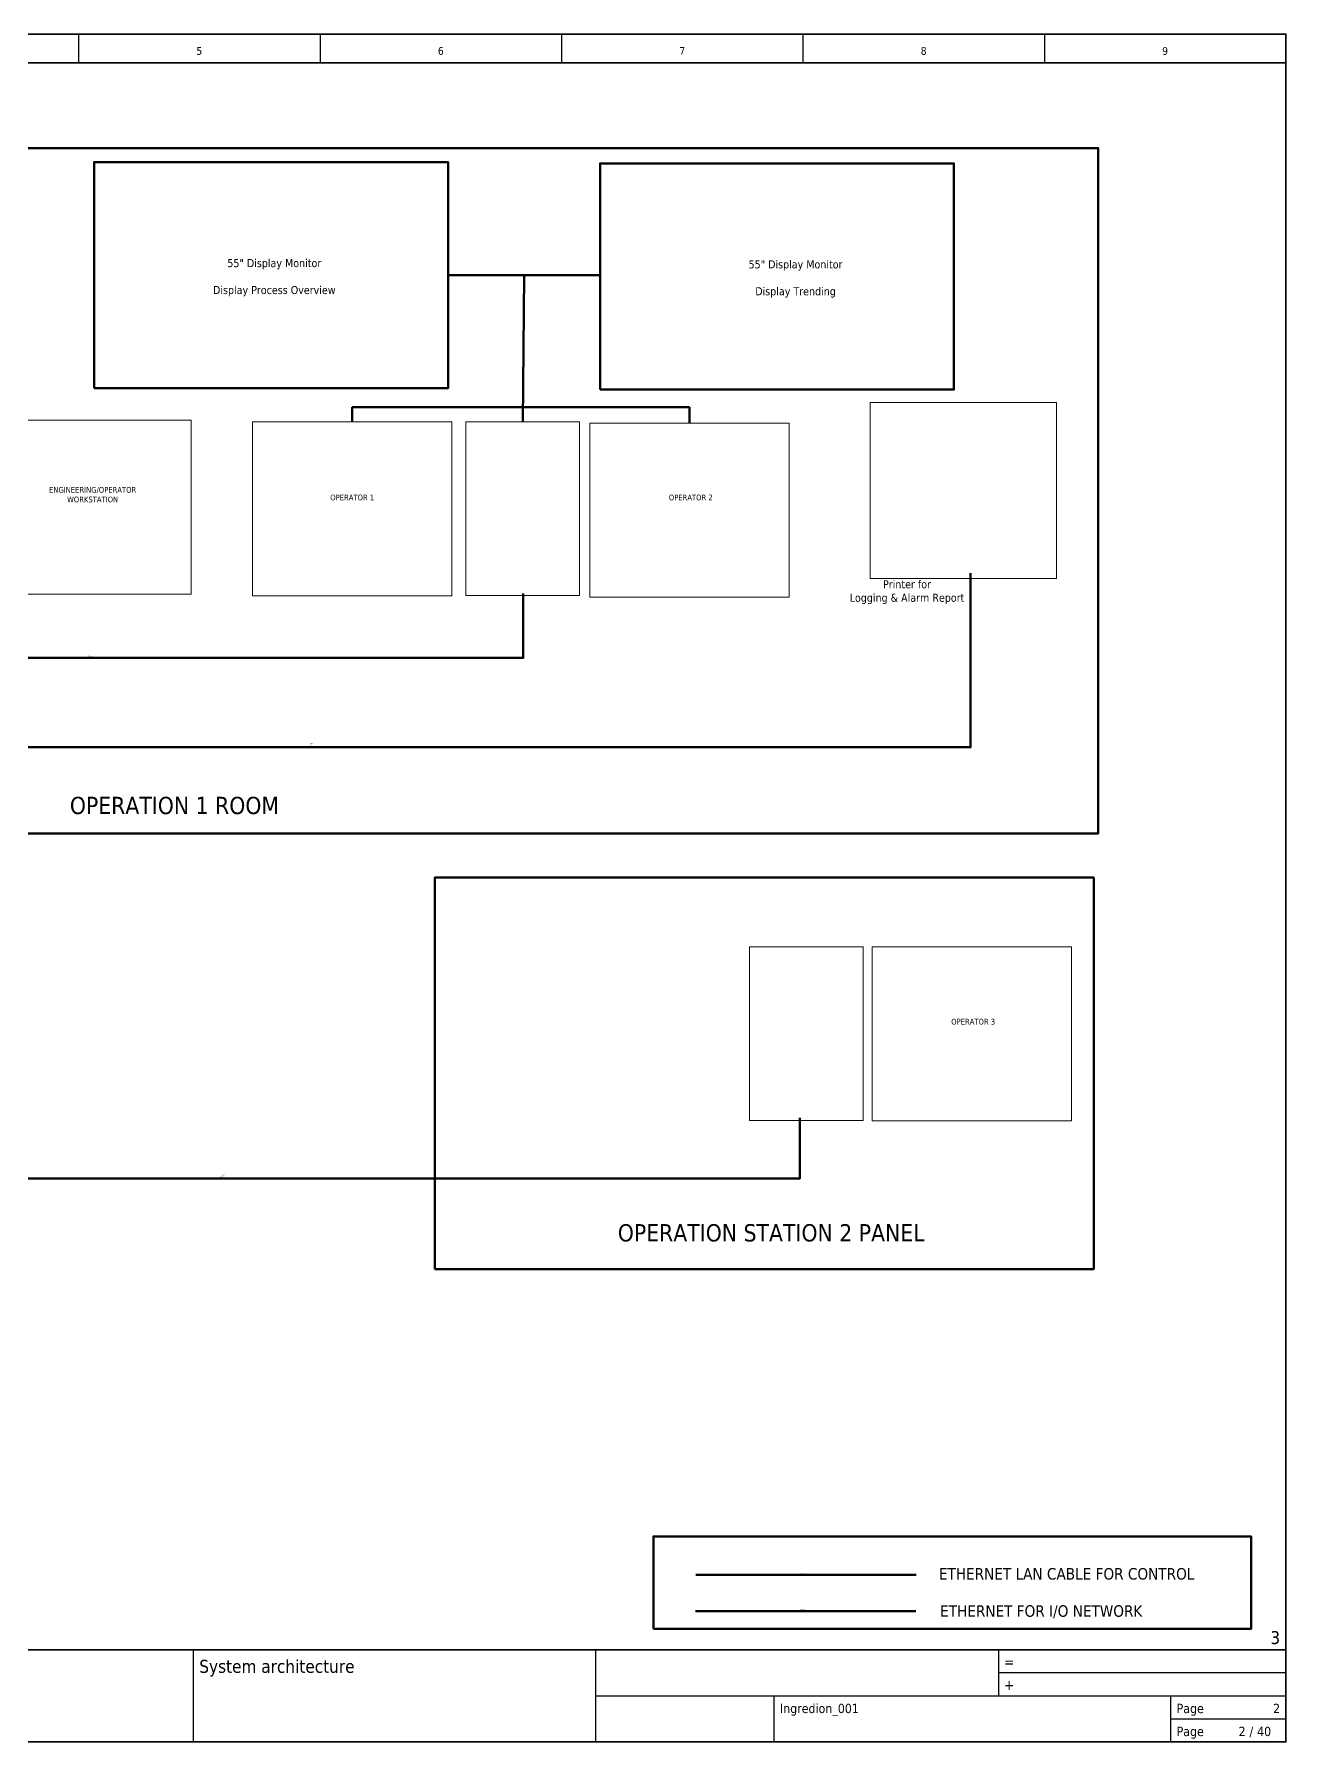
# Model space of a CAD drawing. Header units: millimetres. Extents: x 0 to 3780, y 0 to 2673.
# Drawn here: x 1820 to 3780, y 0 to 2673 of the extents above; entities that cross this region are included whole.
import ezdxf
from ezdxf.enums import TextEntityAlignment as Align

# ---------------------------------------------------------------- set-up
doc = ezdxf.new("R2010")
doc.units = ezdxf.units.MM
for name, color, linetype, lineweight in [('EPLAN100', 7, 'Continuous', 5), ('EPLAN108', 5, 'Continuous', 5), ('EPLAN201', 7, 'Continuous', 5), ('EPLAN205', 7, 'Continuous', 5), ('EPLAN451', 7, 'Continuous', 5), ('EPLAN452', 7, 'Continuous', 5), ('EPLAN453', 7, 'Continuous', 5), ('EPLAN700', 12, 'Continuous', 5), ('EPLAN710', 5, 'Continuous', 5), ('EPLAN714', 7, 'Continuous', 5)]:
    doc.layers.add(name, color=color, linetype=linetype, lineweight=lineweight)
doc.styles.add('Tahoma', font='')
doc.styles.get('Tahoma').set_extended_font_data('Tahoma')
picture_1 = doc.add_image_def('image1.jpg', size_in_pixel=(252, 220))
picture_2 = doc.add_image_def('image3.jpg', size_in_pixel=(165, 252))
picture_3 = doc.add_image_def('image4.jpg', size_in_pixel=(157, 148))

# ---------------------------------------------------------------- blocks, each defined once
blk = doc.blocks.new('EPLFRAME')
at = {"layer": 'EPLAN201', "linetype": 'Continuous', "lineweight": 25, "ltscale": 4}
for p, q in [((1890, 2673), (1890, 2628)), ((2268, 2673), (2268, 2628)), ((2646, 2673), (2646, 2628)), ((3024, 2673), (3024, 2628)), ((3402, 2673), (3402, 2628)), ((2070, 0), (2070, 144)), ((2700, 0), (2700, 144)), ((3330, 144), (3330, 72)), ((3780, 108), (3330, 108)), ((2700, 72), (3780, 72)), ((2979, 0), (2979, 72)), ((3600, 0), (3600, 72)), ((3600, 36), (3780, 36))]:
    blk.add_line(p, q, dxfattribs=at)
at = {"layer": 'EPLAN201', "linetype": 'Continuous', "lineweight": 35, "ltscale": 4}
for p, q in [((0, 2628), (3780, 2628)), ((0, 144), (3780, 144))]:
    blk.add_line(p, q, dxfattribs=at)
blk.add_lwpolyline([(0, 0), (3780, 0), (3780, 2673), (0, 2673)], close=True, dxfattribs=at)
at = {"layer": 'EPLAN201', "color": 7, "style": 'Tahoma'}
for s, height, p in [('=', 16.3, (3339, 117)), ('+', 16.3, (3339, 81)), ('Page', 14.63, (3609, 45)), ('Page', 14.63, (3609, 9))]:
    blk.add_text(s, height=height, dxfattribs=at).set_placement(p)
blk.add_text('/', height=14.6, dxfattribs=at).set_placement((3726, 9), align=Align.CENTER)
at = {"layer": 'EPLAN451', "color": 7, "style": 'Tahoma'}
for tag, p, height in [('14_10014', (909, 108), 20.3), ('14_10015', (1665, 108), 20.3), ('14_10011', (909, 45), 20.3), ('14_10013', (2988, 45), 14.6), ('14_10151', (657, 9), 14.6), ('14_10300', (3735, 9), 14.6)]:
    blk.add_attdef(tag, p, '', height=height, dxfattribs=at)
blk.add_attdef('4_25020', text='', height=14.6, dxfattribs=at).set_placement((3717, 9), align=Align.RIGHT)
at = {"layer": 'EPLAN452', "color": 7, "style": 'Tahoma'}
for tag, p, height in [('4_11041', (9, 153), 20.3), ('4_11071[1]', (9, 117), 14.6), ('4_11074[1]', (189, 117), 14.6), ('4_11070[1]', (369, 117), 14.6), ('4_11024', (657, 117), 14.6), ('4_11011', (2079, 108), 20.3), ('4_11030', (2709, 108), 20.3), ('4_20132_1001', (3366, 117), 14.6), ('4_11071[2]', (9, 81), 14.6), ('4_11074[2]', (189, 81), 14.6), ('4_11070[2]', (369, 81), 14.6), ('4_11022', (657, 81), 14.6), ('4_20134_1001', (3366, 81), 14.6), ('4_11071[3]', (9, 45), 14.6), ('4_11074[3]', (189, 45), 14.6), ('4_11070[3]', (369, 45), 14.6), ('4_11080', (657, 45), 14.6), ('4_11059', (2709, 45), 14.6)]:
    blk.add_attdef(tag, p, '', height=height, dxfattribs=at)
for tag, height, p in [('4_11040', 20.3, (3771, 153)), ('4_11000', 14.6, (3771, 45)), ('4_11085', 14.6, (1269, 9)), ('4_11086', 14.6, (1647, 9))]:
    blk.add_attdef(tag, text='', height=height, dxfattribs=at).set_placement(p, align=Align.RIGHT)
at = {"layer": 'EPLAN453', "color": 7, "style": 'Tahoma'}
for tag, p in [('53_19005_1', (189, 2637)), ('53_19005', (567, 2637)), ('53_19005_8', (945, 2637)), ('53_19005_6', (1323, 2637)), ('53_19005_7', (1701, 2637)), ('53_19005_9', (2079, 2637)), ('53_19005_3', (2457, 2637)), ('53_19005_2', (2835, 2637)), ('53_19005_4', (3213, 2637)), ('53_19005_5', (3591, 2637))]:
    blk.add_attdef(tag, text='', height=12.2, dxfattribs=at).set_placement(p, align=Align.BOTTOM_CENTER)
blk = doc.blocks.new('EPLSYM_LibrarySPECIAL_Symbol202_Variant0_Placement43_1')
at = {"layer": 'EPLAN700', "lineweight": 50, "ltscale": 36}
blk.add_lwpolyline([(0, 0), (0, -560.1), (1346.9, -560.1), (1346.9, -459.4)], dxfattribs=at)
at = {"layer": 'EPLAN710', "color": 5, "style": 'Tahoma'}
blk.add_attdef('203_20010', text='', height=2.26, dxfattribs=at).set_placement((-1, 9.1), align=Align.BOTTOM_LEFT)
at = {"layer": 'EPLAN714', "color": 7, "style": 'Tahoma'}
for tag, p in [('203_20250', (-1, 3.7)), ('203_20011', (-1, 1))]:
    blk.add_attdef(tag, text='', height=1.63, dxfattribs=at).set_placement(p, align=Align.BOTTOM_RIGHT)
blk.add_attdef('203_20027', text='', height=1.63, dxfattribs=at).set_placement((-1, 6.4), align=Align.BOTTOM_LEFT)
blk = doc.blocks.new('EPLSYM_LibrarySPECIAL_Symbol202_Variant0_Placement43_2')
at = {"layer": 'EPLAN700', "lineweight": 50, "ltscale": 36}
blk.add_lwpolyline([(0, 0), (0, -700), (2057.2, -700), (2057.2, -427.5)], dxfattribs=at)
at = {"layer": 'EPLAN710', "color": 5, "style": 'Tahoma'}
blk.add_attdef('203_20010', text='', height=2.26, dxfattribs=at).set_placement((-1, 9.1), align=Align.BOTTOM_RIGHT)
at = {"layer": 'EPLAN714', "color": 7, "style": 'Tahoma'}
for tag, p in [('203_20250', (-1, 3.7)), ('203_20011', (-1, 1))]:
    blk.add_attdef(tag, text='', height=1.63, dxfattribs=at).set_placement(p, align=Align.BOTTOM_RIGHT)
blk.add_attdef('203_20027', text='', height=1.63, dxfattribs=at).set_placement((-1, 6.4), align=Align.BOTTOM_LEFT)
blk = doc.blocks.new('EPLSYM_LibrarySPECIAL_Symbol202_Variant0_Placement43_5')
at = {"layer": 'EPLAN700', "lineweight": 50, "ltscale": 36}
blk.add_lwpolyline([(0, 0), (0, -1375), (1800, -1375), (1800, -1280)], dxfattribs=at)
at = {"layer": 'EPLAN710', "color": 5, "style": 'Tahoma'}
blk.add_attdef('203_20010', text='', height=2.26, dxfattribs=at).set_placement((-1, 9.1), align=Align.BOTTOM_RIGHT)
at = {"layer": 'EPLAN714', "color": 7, "style": 'Tahoma'}
for tag, p in [('203_20250', (-1, 3.7)), ('203_20011', (-1, 1))]:
    blk.add_attdef(tag, text='', height=1.63, dxfattribs=at).set_placement(p, align=Align.BOTTOM_RIGHT)
blk.add_attdef('203_20027', text='', height=1.63, dxfattribs=at).set_placement((-1, 6.4), align=Align.BOTTOM_LEFT)
blk = doc.blocks.new('EPLSYM_LibrarySPECIAL_Symbol202_Variant0_Placement43_7')
at = {"layer": 'EPLAN700', "lineweight": 50, "ltscale": 36}
blk.add_lwpolyline([(0, 0), (-345, 0)], dxfattribs=at)
at = {"layer": 'EPLAN710', "color": 5, "style": 'Tahoma'}
blk.add_attdef('203_20010', text='', height=2.26, dxfattribs=at).set_placement((-1, 9.1), align=Align.BOTTOM_LEFT)
at = {"layer": 'EPLAN714', "color": 7, "style": 'Tahoma'}
for tag, p in [('203_20250', (-1, 3.7)), ('203_20011', (-1, 1))]:
    blk.add_attdef(tag, text='', height=1.63, dxfattribs=at).set_placement(p, align=Align.BOTTOM_RIGHT)
blk.add_attdef('203_20027', text='', height=1.63, dxfattribs=at).set_placement((-1, 6.4), align=Align.BOTTOM_LEFT)
blk = doc.blocks.new('EPLSYM_LibrarySPECIAL_Symbol202_Variant0_Placement43_8')
at = {"layer": 'EPLAN700', "color": 3, "lineweight": 50, "ltscale": 36}
blk.add_lwpolyline([(0, 0), (-345, 0)], dxfattribs=at)
at = {"layer": 'EPLAN710', "color": 5, "style": 'Tahoma'}
blk.add_attdef('203_20010', text='', height=2.26, dxfattribs=at).set_placement((-1, 9.1), align=Align.BOTTOM_LEFT)
at = {"layer": 'EPLAN714', "color": 7, "style": 'Tahoma'}
for tag, p in [('203_20250', (-1, 3.7)), ('203_20011', (-1, 1))]:
    blk.add_attdef(tag, text='', height=1.63, dxfattribs=at).set_placement(p, align=Align.BOTTOM_RIGHT)
blk.add_attdef('203_20027', text='', height=1.63, dxfattribs=at).set_placement((-1, 6.4), align=Align.BOTTOM_LEFT)

msp = doc.modelspace()

# ---------------------------------------------------------------- linework, layer by layer
at = {"layer": 'EPLAN100', "lineweight": 50, "ltscale": 36}
for p, q in [((2468.4, 2295.7), (2706.4, 2295.7)), ((2585.4, 2066.1), (2587.4, 2295.7)), ((2318.4, 2066.1), (2318.4, 2089.1)), ((2318.4, 2089.1), (2846.4, 2089.1)), ((2846.4, 2089.1), (2846.4, 2064.1))]:
    msp.add_line(p, q, dxfattribs=at)
for points in [[(1100.5, 1422), (3486.3, 1422), (3486.3, 2494.7), (1100.5, 2494.7)], [(1914.4, 2118.7), (2468.4, 2118.7), (2468.4, 2472.7), (1914.4, 2472.7)], [(2706.4, 2116.7), (3260.4, 2116.7), (3260.4, 2470.7), (2706.4, 2470.7)], [(2447.7, 740.1), (3479.3, 740.1), (3479.3, 1352.8), (2447.7, 1352.8)], [(2789.9, 176.8), (3725.6, 176.8), (3725.6, 321.5), (2789.9, 321.5)]]:
    msp.add_lwpolyline(points, close=True, dxfattribs=at)

# ---------------------------------------------------------------- block references
ref = msp.add_blockref('EPLFRAME', (0, 0))
ref.add_attrib('14_10013', 'Ingredion_001', (2988, 45), dxfattribs={"layer": 'EPLAN451', "color": 7, "height": 14.629, "style": 'Tahoma'})
ref.add_attrib('4_11011', 'System architecture', (2079, 108), dxfattribs={"layer": 'EPLAN452', "color": 7, "height": 20.317, "style": 'Tahoma'})
ref.add_attrib('53_19005_2', '7', dxfattribs={"layer": 'EPLAN453', "color": 7, "height": 12.2, "style": 'Tahoma'}).set_placement((2835, 2637), align=Align.BOTTOM_CENTER)
ref.add_attrib('53_19005_3', '6', dxfattribs={"layer": 'EPLAN453', "color": 7, "height": 12.2, "style": 'Tahoma'}).set_placement((2457, 2637), align=Align.BOTTOM_CENTER)
ref.add_attrib('53_19005_4', '8', dxfattribs={"layer": 'EPLAN453', "color": 7, "height": 12.2, "style": 'Tahoma'}).set_placement((3213, 2637), align=Align.BOTTOM_CENTER)
ref.add_attrib('53_19005_5', '9', dxfattribs={"layer": 'EPLAN453', "color": 7, "height": 12.2, "style": 'Tahoma'}).set_placement((3591, 2637), align=Align.BOTTOM_CENTER)
ref.add_attrib('14_10300', '40', (3735, 9), dxfattribs={"layer": 'EPLAN451', "color": 7, "height": 14.63, "style": 'Tahoma'})
ref.add_attrib('4_11040', '3', dxfattribs={"layer": 'EPLAN452', "color": 7, "height": 20.3, "style": 'Tahoma'}).set_placement((3771, 153), align=Align.RIGHT)
ref.add_attrib('4_11000', '2', dxfattribs={"layer": 'EPLAN452', "color": 7, "height": 14.6, "style": 'Tahoma'}).set_placement((3771, 45), align=Align.RIGHT)
ref.add_attrib('53_19005_9', '5', dxfattribs={"layer": 'EPLAN453', "color": 7, "height": 12.2, "style": 'Tahoma'}).set_placement((2079, 2637), align=Align.BOTTOM_CENTER)
ref.add_attrib('4_25020', '2', dxfattribs={"layer": 'EPLAN451', "color": 7, "height": 14.6, "style": 'Tahoma'}).set_placement((3717, 9), align=Align.RIGHT)
ref = msp.add_blockref('EPLSYM_LibrarySPECIAL_Symbol202_Variant0_Placement43_5', (1219.3, 2256.8))
ref.add_attrib('203_20250', '3.27 m', dxfattribs={"layer": 'EPLAN714', "color": 7, "height": 1.63, "style": 'Tahoma'}).set_placement((2118.3, 882.8), align=Align.BOTTOM_RIGHT)
ref.add_attrib('203_20010', 'U2', dxfattribs={"layer": 'EPLAN710', "color": 5, "height": 2.26, "style": 'Tahoma'}).set_placement((2118.3, 885.5), align=Align.BOTTOM_RIGHT)
ref = msp.add_blockref('EPLSYM_LibrarySPECIAL_Symbol202_Variant0_Placement43_2', (1229.3, 2256.8))
ref.add_attrib('203_20250', '3.03 m', dxfattribs={"layer": 'EPLAN714', "color": 7, "height": 1.63, "style": 'Tahoma'}).set_placement((2256.9, 1557.8), align=Align.BOTTOM_RIGHT)
ref.add_attrib('203_20010', 'U3', dxfattribs={"layer": 'EPLAN710', "color": 5, "height": 2.26, "style": 'Tahoma'}).set_placement((2256.9, 1560.5), align=Align.BOTTOM_RIGHT)
ref = msp.add_blockref('EPLSYM_LibrarySPECIAL_Symbol202_Variant0_Placement43_1', (1239.3, 2256.8))
ref.add_attrib('203_20250', '2.01 m', dxfattribs={"layer": 'EPLAN714', "color": 7, "height": 1.63, "style": 'Tahoma'}).set_placement((1911.7, 1697.8), align=Align.BOTTOM_RIGHT)
ref = msp.add_blockref('EPLSYM_LibrarySPECIAL_Symbol202_Variant0_Placement43_7', (3201.1, 261.3))
ref.add_attrib('203_20250', '0.35 m', dxfattribs={"layer": 'EPLAN714', "color": 7, "height": 1.63, "style": 'Tahoma'}).set_placement((3027.6, 262.3), align=Align.BOTTOM_RIGHT)
ref = msp.add_blockref('EPLSYM_LibrarySPECIAL_Symbol202_Variant0_Placement43_8', (3200.6, 204.6))
ref.add_attrib('203_20250', '0.35 m', dxfattribs={"layer": 'EPLAN714', "color": 7, "height": 1.63, "style": 'Tahoma'}).set_placement((3027.1, 205.6), align=Align.BOTTOM_RIGHT)

# ---------------------------------------------------------------- texts
at = {"layer": 'EPLAN108', "color": 5, "style": 'Tahoma'}
for s, height, p in [('OPERATOR 1', 9.03, (2318.4, 1947.8)), ('OPERATOR 2', 9.03, (2848.4, 1947.8)), ('OPERATION 1 ROOM', 27.09, (2040.1, 1465.7)), ('OPERATOR 3', 9.03, (3290.5, 1127.3)), ('OPERATION STATION 2 PANEL', 27.09, (2974.3, 796.8))]:
    msp.add_text(s, height=height, dxfattribs=at).set_placement(p, align=Align.MIDDLE_CENTER)
for s, p in [('ETHERNET LAN CABLE FOR CONTROL', (3236.9, 263)), ('ETHERNET FOR I/O NETWORK', (3238.8, 204.8))]:
    msp.add_text(s, height=18.06, dxfattribs=at).set_placement(p, align=Align.MIDDLE_LEFT)
at = {"layer": 'EPLAN108', "color": 5, "attachment_point": 5, "style": 'Tahoma'}
for s, insert, char_height in [('55" Display Monitor\\P\\PDisplay Process Overview', (2196.4, 2291.8), 12.642), ('55" Display Monitor\\P\\PDisplay Trending', (3012.4, 2289.8), 12.642), ('ENGINEERING/OPERATOR\\PWORKSTATION', (1912, 1952.1), 9.03), ('Printer for\\PLogging & Alarm Report', (3186.9, 1799.6), 12.642)]:
    msp.add_mtext(s, dxfattribs=dict(at, insert=insert, char_height=char_height))

# ---------------------------------------------------------------- pictures from other files: only their frames are drawn
at = {"layer": 'EPLAN205'}
image = msp.add_image(picture_3, insert=(3129.2, 1821), size_in_units=(292, 275.3), dxfattribs=at)
image.dxf.flags = 15
image = msp.add_image(picture_1, insert=(1754, 1796.3), size_in_units=(312, 272.4), dxfattribs=at)
image.dxf.flags = 15
image = msp.add_image(picture_1, insert=(2162.4, 1793.8), size_in_units=(312, 272.4), dxfattribs=at)
image.dxf.flags = 15
image = msp.add_image(picture_2, insert=(2496.4, 1794.3), size_in_units=(178, 271.9), dxfattribs=at)
image.dxf.flags = 15
image = msp.add_image(picture_1, insert=(2690.4, 1791.8), size_in_units=(312, 272.4), dxfattribs=at)
image.dxf.flags = 15
image = msp.add_image(picture_2, insert=(2940.5, 972.4), size_in_units=(178, 271.9), dxfattribs=at)
image.dxf.flags = 15
image = msp.add_image(picture_1, insert=(3132.5, 971.8), size_in_units=(312, 272.4), dxfattribs=at)
image.dxf.flags = 15

doc.saveas('drawing.dxf')
